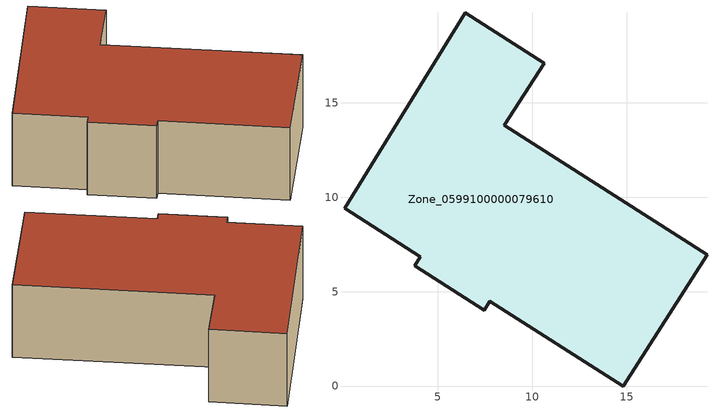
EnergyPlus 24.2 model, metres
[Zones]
Zone_0599100000079610
 floor ground (C_G): 3.77,6.37 4.07,6.85 0.06,9.41 6.45,19.75 10.64,17.08 8.51,13.8 19.25,6.94 14.81,0 7.76,4.49 7.46,4.02 z1.53
 wall outside (C_F): 4.07,6.85 3.77,6.37 7.46,4.02 7.76,4.49 14.81,0 19.25,6.94 8.51,13.8 10.64,17.08 6.45,19.75 0.06,9.41 4.07,6.85 z1.53:6.99
 roof outside (C_R): 6.45,19.75 0.06,9.41 4.07,6.85 3.77,6.37 7.46,4.02 7.76,4.49 14.81,0 19.25,6.94 8.51,13.8 10.64,17.08 z6.99
[BUILDING]
Pand.0599100000079610: North Axis=0; Terrain=City; Loads Convergence Tolerance Value=0.04; Temperature Convergence Tolerance Value=0.4; Solar Distribution=FullExterior; Maximum Number of Warmup Days=25; Minimum Number of Warmup Days=1
[Site:Location]
Rotterdam.The.Hague.AP_ZH_NLD Design_Conditions: Latitude=51.96; Longitude=4.45; Time Zone=1; Elevation=-4.5
[SITE:GROUNDTEMPERATURE:BUILDINGSURFACE]
18, 18, 18, 18, 18, 18, 18, 18, 18, 18, 18, 18
[MATERIAL] Thermal Absorptance=0.9; Solar Absorptance=0.7; Visible Absorptance=0.7
Name | Roughness | Thickness | Conductivity | Density | Specific Heat
G.D.1975-1991 | MediumSmooth | 0.15 | 0.288461 | 540 | 1210
F.D.1975-1991 | Rough | 0.3 | 0.230769 | 1920 | 840
R.D.1975-1991 | MediumRough | 0.2 | 0.153846 | 1500 | 1000
[CONSTRUCTION]
C_G: G.D.1975-1991
C_F: F.D.1975-1991
C_R: R.D.1975-1991
[ZONE]
Zone_0599100000079610: Type=1; Multiplier=1; Ceiling Height=Autocalculate; Volume=Autocalculate; Floor Area=autocalculate; Part of Total Floor Area=Yes
[ZONEINFILTRATION:DESIGNFLOWRATE]
Infil_Zone_0599100000079610: Zone or ZoneList or Space or SpaceList=Zone_0599100000079610; Schedule=AlwaysOn; Design Flow Rate Calculation Method=Flow/Area; Flow Rate per Floor Area=0.0042; Constant Term Coefficient=1; Temperature Term Coefficient=0; Velocity Term Coefficient=0; Velocity Squared Term Coefficient=0
[HVACTEMPLATE:ZONE:IDEALLOADSAIRSYSTEM]
Zone_0599100000079610: Maximum Heating Supply Air Temperature=50; Minimum Cooling Supply Air Temperature=13; Maximum Heating Supply Air Humidity Ratio=0.0156; Minimum Cooling Supply Air Humidity Ratio=0.0077; Heating Limit=NoLimit; Cooling Limit=NoLimit; Dehumidification Control Type=ConstantSensibleHeatRatio; Cooling Sensible Heat Ratio=0.7; Dehumidification Setpoint=60; Humidification Control Type=None; Humidification Setpoint=30; Outdoor Air Method=None; Outdoor Air Flow Rate per Person=0.00944; Outdoor Air Flow Rate per Zone Floor Area=0; Outdoor Air Flow Rate per Zone=0; Demand Controlled Ventilation Type=None; Outdoor Air Economizer Type=NoEconomizer; Heat Recovery Type=None; Sensible Heat Recovery Effectiveness=0.7; Latent Heat Recovery Effectiveness=0.65
[ZONECONTROL:THERMOSTAT]
ThermostatControl_Zone_0599100000079610: Zone or ZoneList=Zone_0599100000079610; Control Type Schedule=DualSetpointControlType; Control 1=Thermostat_Zone_0599100000079610; Temperature Difference Between Cutout And Setpoint=0
[THERMOSTATSETPOINT:DUALSETPOINT]
Thermostat_Zone_0599100000079610: Heating Setpoint Temperature Schedule=HeatingSetpoint_Zone_0599100000079610; Cooling Setpoint Temperature Schedule=CoolingSetpoint_Zone_0599100000079610
[SCHEDULE:COMPACT]
HeatingSetpoint_Zone_0599100000079610: Through: 12/31, For: AllDays, Until: 24:00, 21
CoolingSetpoint_Zone_0599100000079610: Through: 12/31, For: AllDays, Until: 24:00, 24
DualSetpointControlType: Through: 12/31, For: AllDays, Until: 24:00, 4
AlwaysOn: Through: 12/31, For: AllDays, Until: 24:00, 1
